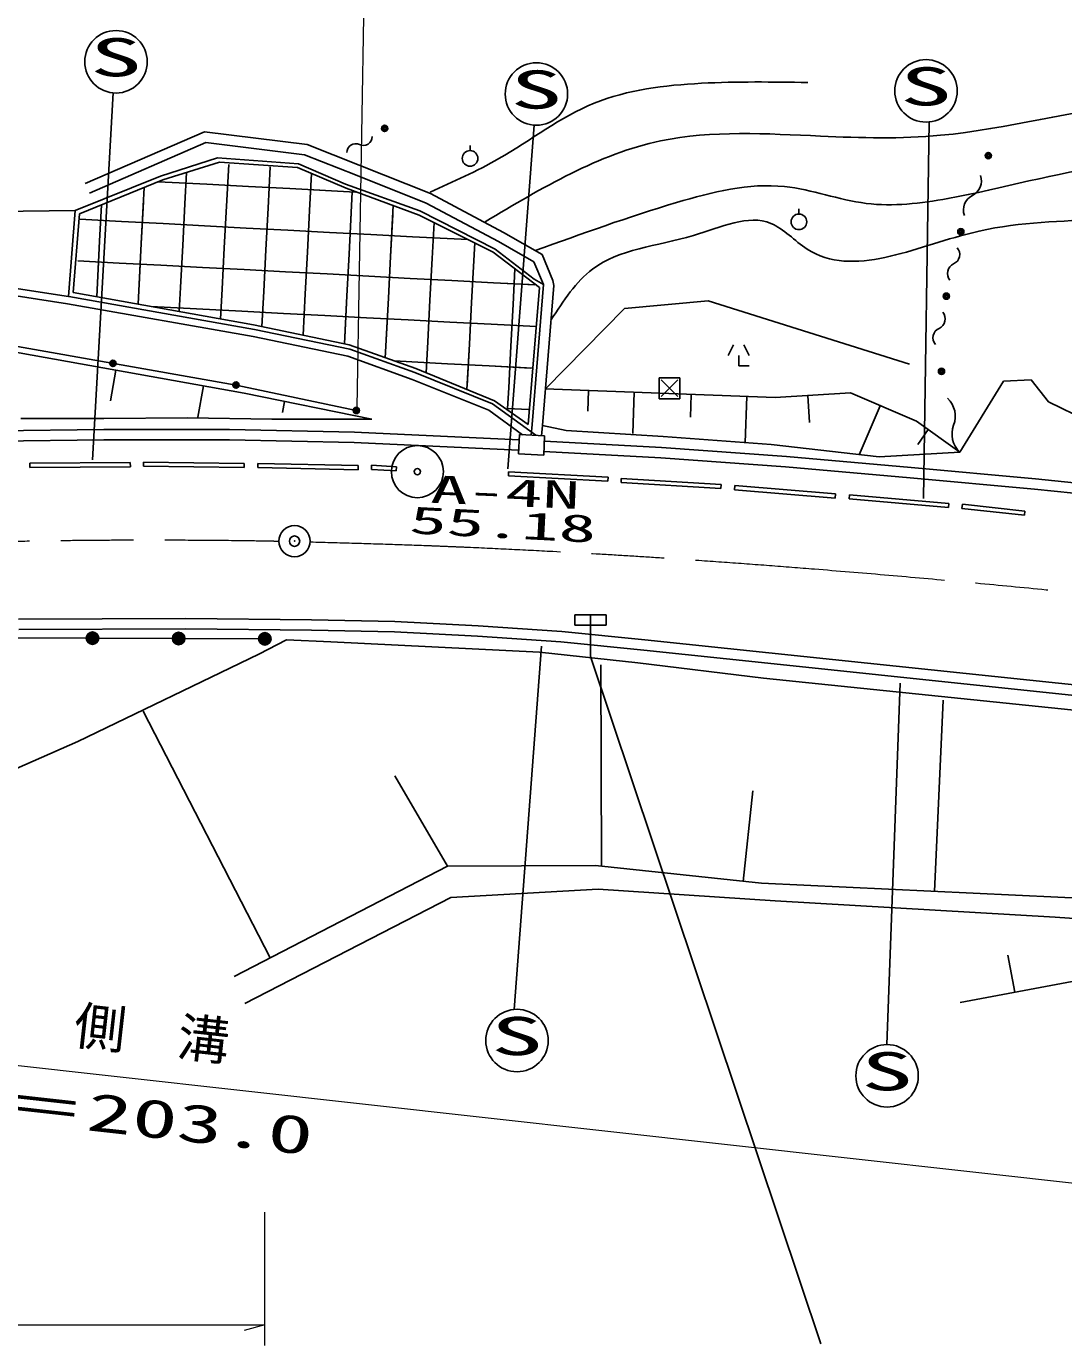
# Model space of a CAD drawing. Units: millimetres, scale not verified. Extents: x 40000 to 680000, y 20000 to 380000.
# Drawn here: x 459464 to 509302, y 254965 to 318310 of the extents above; entities that cross this region are included whole.
import ezdxf
from ezdxf.enums import TextEntityAlignment as Align

# ---------------------------------------------------------------- set-up
doc = ezdxf.new("R2010")
doc.units = ezdxf.units.MM
doc.header["$LTSCALE"] = 1000
doc.header["$PDMODE"] = 32
doc.header["$PDSIZE"] = 500
doc.linetypes.add('CHAIN', pattern=[18.5, 12, -1.5, 3.5, -1.5])
for name, color, linetype, lineweight in [('M-BGD', 7, 'Continuous', 25), ('M-BMK', 2, 'CHAIN', 13), ('M-BMK-ROW', 30, 'Continuous', 25), ('M-BMK-SRVR', 3, 'Continuous', 25), ('M-STR-HTXT', 7, 'Continuous', 13), ('M-STR-STRC', 7, 'Continuous', 25)]:
    doc.layers.add(name, color=color, linetype=linetype, lineweight=lineweight)
doc.styles.add('ＭＳ ゴシック', font='')
doc.styles.get('ＭＳ ゴシック').set_extended_font_data('MS Gothic')

msp = doc.modelspace()

# ---------------------------------------------------------------- linework, layer by layer
at = {"layer": 'M-BGD'}
for p, q in [((462292, 310761), (468019, 313242)), ((468019, 313242), (472953, 312637)), ((462490, 310303), (468093, 312729)), ((468093, 312729), (472828, 312149)), ((472953, 312637), (475462, 311640)), ((480784, 312597), (480784, 312347)), ((465907, 311110), (468651, 311996)), ((466013, 310942), (468746, 311787)), ((468651, 311996), (472544, 311713)), ((468746, 311787), (472497, 311538)), ((469185, 311677), (469080, 309679)), ((469185, 311677), (469080, 309679)), ((472544, 311713), (474792, 310734)), ((472828, 312149), (475277, 311176)), ((461816, 309467), (465907, 311110)), ((467162, 311297), (467083, 309784)), ((471182, 311572), (471077, 309575)), ((471182, 311572), (471077, 309575)), ((472497, 311538), (474832, 310545)), ((473168, 311252), (473075, 309470)), ((473168, 311252), (473075, 309470)), ((475277, 311176), (478670, 309824)), ((475462, 311640), (478880, 310279)), ((462014, 309302), (466013, 310942)), ((465122, 310577), (464981, 307891)), ((465796, 310853), (468134, 310730)), ((468134, 310730), (470131, 310626)), ((468134, 310730), (470131, 310626)), ((470131, 310626), (472128, 310521)), ((470131, 310626), (472128, 310521)), ((472128, 310521), (475275, 310356)), ((472128, 310521), (474126, 310416)), ((474792, 310734), (478362, 309449)), ((474832, 310545), (478334, 309253)), ((465086, 309889), (464981, 307891)), ((467083, 309784), (466978, 307787)), ((467083, 309784), (466978, 307787)), ((475124, 310364), (474967, 307368)), ((478670, 309824), (482153, 307981)), ((478880, 310279), (482395, 308419)), ((461816, 309467), (440541, 309252)), ((461494, 305333), (461816, 309467)), ((461715, 305527), (462014, 309302)), ((463075, 309738), (462984, 307996)), ((469080, 309679), (468975, 307682)), ((469080, 309679), (468975, 307682)), ((471077, 309575), (470973, 307577)), ((471077, 309575), (470973, 307577)), ((473075, 309470), (472970, 307473)), ((473075, 309470), (472970, 307473)), ((475072, 309365), (474967, 307368)), ((477093, 309711), (476964, 307263)), ((477069, 309261), (476964, 307263)), ((478334, 309253), (481887, 307464)), ((478362, 309449), (481982, 307610)), ((496585, 309551), (496585, 309301)), ((462037, 309047), (464035, 308942)), ((464035, 308942), (466032, 308838)), ((464035, 308942), (466032, 308838)), ((466032, 308838), (468029, 308733)), ((466032, 308838), (468029, 308733)), ((468029, 308733), (470026, 308628)), ((468029, 308733), (470026, 308628)), ((470026, 308628), (472024, 308524)), ((470026, 308628), (472024, 308524)), ((472024, 308524), (474021, 308419)), ((472024, 308524), (474021, 308419)), ((479052, 308891), (478962, 307159)), ((479052, 308891), (478962, 307159)), ((462984, 307996), (462844, 305326)), ((462984, 307996), (462879, 305999)), ((464981, 307891), (464828, 304974)), ((464981, 307891), (464876, 305894)), ((474021, 308419), (476018, 308314)), ((474021, 308419), (476018, 308314)), ((476018, 308314), (478015, 308210)), ((476018, 308314), (478015, 308210)), ((478015, 308210), (480013, 308105)), ((478015, 308210), (480684, 308070)), ((481004, 307909), (480854, 305057)), ((482153, 307981), (483851, 307005)), ((482395, 308419), (484247, 307354)), ((466978, 307787), (466812, 304621)), ((466978, 307787), (466873, 305789)), ((468975, 307682), (468871, 305685)), ((468975, 307682), (468871, 305685)), ((470973, 307577), (470868, 305580)), ((470973, 307577), (470868, 305580)), ((472970, 307473), (472865, 305475)), ((472970, 307473), (472865, 305475)), ((474967, 307368), (474862, 305371)), ((474967, 307368), (474862, 305371)), ((476964, 307263), (476860, 305266)), ((476964, 307263), (476860, 305266)), ((481887, 307464), (484122, 305775)), ((481982, 307610), (483868, 306173)), ((484247, 307354), (484766, 306104)), ((461933, 307050), (463930, 306945)), ((461933, 307050), (463930, 306945)), ((463930, 306945), (465927, 306840)), ((463930, 306945), (465927, 306840)), ((465927, 306840), (467924, 306736)), ((465927, 306840), (467924, 306736)), ((467924, 306736), (469922, 306631)), ((467924, 306736), (469922, 306631)), ((469922, 306631), (471919, 306526)), ((469922, 306631), (471919, 306526)), ((478962, 307159), (478857, 305161)), ((478962, 307159), (478857, 305161)), ((480959, 307054), (480854, 305057)), ((482941, 306667), (482852, 304952)), ((482941, 306667), (482852, 304952)), ((483851, 307005), (484304, 305912)), ((471919, 306526), (473916, 306422)), ((471919, 306526), (473916, 306422)), ((473916, 306422), (475913, 306317)), ((473916, 306422), (475913, 306317)), ((475913, 306317), (477911, 306212)), ((475913, 306317), (477911, 306212)), ((477911, 306212), (479908, 306108)), ((477911, 306212), (479908, 306108)), ((479908, 306108), (481905, 306003)), ((479908, 306108), (481905, 306003)), ((481905, 306003), (483963, 305895)), ((481905, 306003), (483902, 305898)), ((483868, 306173), (484304, 305912)), ((484766, 306104), (484802, 305873)), ((457670, 305568), (461440, 304987)), ((457724, 305914), (461494, 305333)), ((461501, 305332), (470425, 303756)), ((470385, 303986), (461715, 305527)), ((468871, 305685), (468796, 304269)), ((470868, 305580), (470780, 303903)), ((472865, 305475), (472761, 303478)), ((472865, 305475), (472761, 303478)), ((474862, 305371), (474742, 303068)), ((474862, 305371), (474758, 303374)), ((484122, 305775), (483576, 299192)), ((484304, 305912), (483769, 299190)), ((484802, 305873), (484267, 299151)), ((461440, 304987), (470359, 303413)), ((465453, 304862), (469817, 304634)), ((476860, 305266), (476710, 302401)), ((476860, 305266), (476755, 303269)), ((478857, 305161), (478752, 303164)), ((478857, 305161), (478752, 303164)), ((480854, 305057), (480750, 303059)), ((482852, 304952), (482747, 302955)), ((484407, 300904), (488210, 304764)), ((488210, 304764), (492230, 305130)), ((492230, 305130), (501893, 302089)), ((469817, 304634), (471814, 304529)), ((471814, 304529), (473812, 304424)), ((471814, 304529), (473812, 304424)), ((473812, 304424), (475809, 304320)), ((473812, 304424), (475809, 304320)), ((475809, 304320), (477806, 304215)), ((475809, 304320), (477806, 304215)), ((477806, 304215), (479803, 304110)), ((477806, 304215), (479803, 304110)), ((479803, 304110), (481801, 304006)), ((474981, 303018), (470385, 303986)), ((470425, 303756), (475012, 302805)), ((481801, 304006), (483966, 303892)), ((457201, 302968), (469924, 300706)), ((457705, 303167), (469537, 301085)), ((470359, 303413), (474916, 302467)), ((478185, 301875), (474981, 303018)), ((475012, 302805), (478131, 301684)), ((478752, 303164), (478674, 301675)), ((480750, 303059), (480635, 300876)), ((480750, 303059), (480645, 301062)), ((482747, 302955), (482642, 300958)), ((482747, 302955), (482642, 300958)), ((493441, 303013), (493191, 302513)), ((493941, 303013), (494191, 302513)), ((474916, 302467), (478007, 301356)), ((477141, 302247), (479699, 302113)), ((493691, 302513), (493691, 302013)), ((463500, 300336), (463760, 301802)), ((478131, 301684), (481857, 300194)), ((481961, 300335), (478185, 301875)), ((479699, 302113), (481696, 302009)), ((479699, 302113), (481696, 302009)), ((481696, 302009), (483800, 301898)), ((481696, 302009), (483693, 301904)), ((493691, 302013), (494191, 302013)), ((467702, 299545), (467970, 301053)), ((469537, 301085), (475314, 299868)), ((478007, 301356), (481687, 299885)), ((482642, 300958), (482584, 299957)), ((484378, 300905), (495436, 300485)), ((504308, 297870), (506412, 301274)), ((506412, 301274), (507737, 301331)), ((507737, 301331), (508572, 300287)), ((469924, 300706), (476059, 299446)), ((471765, 299778), (471874, 300305)), ((483576, 299192), (481961, 300335)), ((486434, 299838), (486471, 300826)), ((488600, 298768), (488675, 300742)), ((491372, 299542), (491414, 300638)), ((494003, 298330), (494087, 300537)), ((495436, 300485), (499054, 300714)), ((497085, 299297), (497004, 300584)), ((499054, 300714), (502233, 299355)), ((508572, 300287), (510417, 299385)), ((481687, 299885), (483302, 298705)), ((481857, 300194), (483936, 298675)), ((482588, 299957), (483588, 299907)), ((499484, 297737), (500493, 300098)), ((459200, 299489), (463181, 299482)), ((463181, 299482), (467214, 299521)), ((467214, 299521), (471253, 299450)), ((471253, 299450), (476059, 299446)), ((483769, 299190), (483715, 298685)), ((484266, 299137), (484215, 298661)), ((485396, 298909), (484267, 299151)), ((502233, 299355), (504308, 297870)), ((457140, 298882), (463181, 298960)), ((457151, 298382), (463184, 298460)), ((463181, 298960), (469226, 298954)), ((463184, 298460), (469221, 298454)), ((469221, 298454), (475219, 298325)), ((469226, 298954), (475236, 298825)), ((475236, 298825), (483140, 298463)), ((483108, 297779), (483152, 298712)), ((483152, 298712), (484367, 298654)), ((484367, 298654), (484322, 297721)), ((484355, 298396), (489987, 298091)), ((490065, 298621), (485396, 298909)), ((495256, 298228), (490065, 298621)), ((502295, 298239), (502801, 298948)), ((475219, 298325), (483116, 297963)), ((484322, 297721), (483108, 297779)), ((484331, 297897), (489956, 297592)), ((489987, 298091), (495983, 297665)), ((500444, 297638), (495256, 298228)), ((504308, 297870), (500444, 297638)), ((459625, 297334), (464458, 297369)), ((459627, 297134), (459625, 297334)), ((464460, 297169), (459627, 297134)), ((464458, 297369), (464460, 297169)), ((465086, 297187), (465089, 297387)), ((469925, 297124), (465086, 297187)), ((465089, 297387), (469928, 297324)), ((469928, 297324), (469925, 297124)), ((470586, 297125), (470591, 297325)), ((475403, 297020), (470586, 297125)), ((470591, 297325), (475407, 297220)), ((475407, 297220), (475403, 297020)), ((476039, 297039), (476051, 297239)), ((476051, 297239), (477246, 297166)), ((477246, 297166), (477234, 296967)), ((489956, 297592), (495943, 297166)), ((495943, 297166), (501924, 296629)), ((495983, 297665), (501969, 297127)), ((501969, 297127), (507952, 296582)), ((477234, 296967), (476039, 297039)), ((482634, 296923), (482624, 296723)), ((482624, 296723), (487400, 296466)), ((487411, 296665), (482634, 296923)), ((487400, 296466), (487411, 296665)), ((488050, 296605), (488038, 296406)), ((492842, 296320), (488050, 296605)), ((501924, 296629), (507904, 296084)), ((507952, 296582), (511975, 296167)), ((488038, 296406), (492830, 296120)), ((492830, 296120), (492842, 296320)), ((493504, 296263), (493487, 296063)), ((493487, 296063), (498323, 295661)), ((498340, 295860), (493504, 296263)), ((498323, 295661), (498340, 295860)), ((507904, 296084), (511923, 295670)), ((499009, 295817), (498992, 295617)), ((498992, 295617), (503776, 295208)), ((503793, 295407), (499009, 295817)), ((503776, 295208), (503793, 295407)), ((504437, 295365), (504415, 295166)), ((507441, 295034), (504437, 295365)), ((504415, 295166), (507420, 294835)), ((507420, 294835), (507441, 295034)), ((459093, 289843), (467134, 289880)), ((467134, 289880), (473169, 289822)), ((473169, 289822), (477171, 289731)), ((481172, 289526), (477171, 289731)), ((485187, 289249), (481172, 289526)), ((485815, 290059), (485815, 289559)), ((485815, 290059), (487315, 290059)), ((485815, 289559), (487315, 289559)), ((486565, 290059), (486565, 288059)), ((487315, 290059), (487315, 289559)), ((470921, 288904), (458498, 288949)), ((459102, 289343), (467133, 289380)), ((467133, 289380), (473161, 289322)), ((473161, 289322), (477160, 289232)), ((481142, 289027), (477146, 289232)), ((485145, 288751), (481142, 289027)), ((489180, 288857), (485187, 289249)), ((495140, 288234), (489180, 288857)), ((470633, 288163), (471969, 288848)), ((471969, 288848), (474094, 288759)), ((474094, 288759), (484118, 288259)), ((484118, 288259), (488848, 287754)), ((489130, 288359), (485145, 288751)), ((495088, 287737), (489130, 288359)), ((521038, 285503), (495140, 288234)), ((461936, 283978), (470633, 288163)), ((487060, 287653), (487099, 278012)), ((488848, 287754), (494878, 287020)), ((520950, 285010), (495088, 287737)), ((494878, 287020), (520817, 284349)), ((503516, 285956), (503090, 276778)), ((465079, 285432), (471184, 273589)), ((446125, 277026), (461936, 283978)), ((479706, 277983), (477173, 282329)), ((494366, 281603), (493905, 277258)), ((469443, 272692), (479706, 277983)), ((479706, 277983), (486806, 278011)), ((486806, 278011), (494792, 277163)), ((479856, 276486), (486934, 276882)), ((486934, 276882), (495440, 276326)), ((494792, 277163), (509018, 276502)), ((469963, 271388), (479856, 276486)), ((495440, 276326), (508898, 275530)), ((509018, 276502), (521348, 275916)), ((508898, 275530), (521691, 274722)), ((504338, 271437), (521691, 274722)), ((506614, 273721), (506953, 271932))]:
    msp.add_line(p, q, dxfattribs=at)
for centre, radius in [((476676, 313410), 150), ((476676, 313410), 100), ((476676, 313410), 50), ((480784, 311972), 375), ((505684, 312108), 150), ((505684, 312108), 100), ((505684, 312108), 50), ((496585, 308926), 375), ((504362, 308455), 150), ((504362, 308455), 100), ((504362, 308455), 50), ((503667, 305358), 150), ((503667, 305358), 100), ((503667, 305358), 50), ((463621, 302126), 150), ((463621, 302126), 100), ((463621, 302126), 50), ((503436, 301744), 150), ((503436, 301744), 100), ((503436, 301744), 50), ((469537, 301085), 150), ((469537, 301085), 100), ((469537, 301085), 50), ((475314, 299868), 150), ((475314, 299868), 100), ((475314, 299868), 50), ((462639, 288934), 300), ((462639, 288934), 264), ((462639, 288934), 228), ((462639, 288934), 192), ((462639, 288934), 156), ((462639, 288934), 120), ((462639, 288934), 84), ((462639, 288934), 48), ((462639, 288934), 12), ((466780, 288919), 300), ((466780, 288919), 264), ((466780, 288919), 228), ((466780, 288919), 192), ((466780, 288919), 156), ((466780, 288919), 120), ((466780, 288919), 84), ((466780, 288919), 48), ((466780, 288919), 12), ((470921, 288904), 300), ((470921, 288904), 264), ((470921, 288904), 228), ((470921, 288904), 192), ((470921, 288904), 156), ((470921, 288904), 120), ((470921, 288904), 84), ((470921, 288904), 48), ((470921, 288904), 12)]:
    msp.add_circle(centre, radius, dxfattribs=at)
for centre, radius, start, end in [((475651, 313015), 422, 244.41829, 0.98401), ((475287, 312254), 422, 64.41829, 180.98401), ((504583, 310879), 767, 295.9216, 20.57653), ((505254, 309499), 767, 115.9216, 200.57653), ((503815, 307358), 494, 293.84758, 40.84943), ((504214, 306455), 494, 113.84758, 220.84943), ((503119, 304260), 494, 293.84758, 40.84943), ((503519, 303358), 494, 113.84758, 220.84943), ((502902, 299589), 1195, 339.05321, 46.32299), ((505133, 298734), 1195, 159.05321, 226.32299)]:
    msp.add_arc(centre, radius, start, end, dxfattribs=at)
for points, knots in [([(478863, 310349), (479983, 310850), (481103, 311352), (482170, 311964), (483704, 312845), (485129, 313956), (486745, 314617), (488346, 315272), (490134, 315486), (491897, 315578), (493617, 315668), (495314, 315642), (497010, 315617)], [0, 0, 0, 0, 1, 1, 1, 2, 2, 2, 3, 3, 3, 4, 4, 4, 4]), ([(526115, 311234), (524480, 312054), (522846, 312874), (521117, 313464), (518532, 314345), (515737, 314710), (513004, 314540), (509758, 314338), (506601, 313379), (503393, 313079), (501490, 312901), (499569, 312955), (497626, 313041), (495033, 313156), (492400, 313328), (489936, 312810), (486966, 312185), (484241, 310556), (481516, 308927)], [0, 0, 0, 0, 1, 1, 1, 2, 2, 2, 3, 3, 3, 4, 4, 4, 5, 5, 5, 6, 6, 6, 6]), ([(483917, 307544), (486145, 308351), (488373, 309158), (490705, 309850), (492412, 310356), (494175, 310800), (495895, 310619), (497208, 310480), (498497, 309978), (499817, 309811), (501113, 309648), (502439, 309808), (503739, 310042), (506373, 310516), (508897, 311295), (511543, 311618), (514520, 311982), (517650, 311770), (520463, 310811), (523428, 309800), (526040, 307960), (528652, 306120)], [0, 0, 0, 0, 1, 1, 1, 2, 2, 2, 3, 3, 3, 4, 4, 4, 5, 5, 5, 6, 6, 6, 7, 7, 7, 7]), ([(484670, 304210), (485273, 305135), (485875, 306061), (486668, 306658), (487949, 307625), (489726, 307736), (491512, 308273), (492833, 308670), (494159, 309300), (495242, 308850), (495851, 308597), (496384, 308002), (496972, 307620), (499166, 306192), (502138, 307713), (504854, 308389), (506910, 308900), (508820, 308927), (510813, 309042), (513894, 309220), (517175, 309609), (520079, 308812), (522936, 308027), (525429, 306093), (527922, 304159)], [0, 0, 0, 0, 1, 1, 1, 2, 2, 2, 3, 3, 3, 4, 4, 4, 5, 5, 5, 6, 6, 6, 7, 7, 7, 8, 8, 8, 8])]:
    msp.add_open_spline(points, degree=3, knots=knots, dxfattribs=at)
at = {"layer": 'M-BMK'}
for points, knots in [([(374634, 281594), (376501, 282020), (378369, 282446), (380238, 282865), (382107, 283284), (383977, 283696), (385849, 284104), (387720, 284511), (389593, 284914), (391468, 285305), (392175, 285453), (392883, 285599), (393591, 285744), (394300, 285888), (395008, 286032), (395717, 286174), (396426, 286317), (397135, 286458), (397844, 286597), (402259, 287466), (406685, 288285), (411123, 289028), (417704, 290130), (424313, 291066), (430946, 291793), (437563, 292519), (444204, 293037), (450854, 293335), (455294, 293534), (459739, 293634), (464183, 293651), (464923, 293653), (465664, 293654), (466405, 293651), (467146, 293649), (467886, 293644), (468627, 293637), (469368, 293631), (470109, 293623), (470849, 293609), (470940, 293608), (471032, 293606), (471123, 293604), (471184, 293603), (471245, 293602), (471306, 293601), (471316, 293600), (471326, 293600), (471336, 293600), (471346, 293600), (471356, 293600), (471366, 293599), (471377, 293599), (471387, 293599), (471397, 293599), (471418, 293598), (471438, 293598), (471459, 293598), (471479, 293597), (471500, 293597), (471521, 293596), (471541, 293596), (471562, 293595), (471583, 293595)], [0, 0, 0, 0, 1, 1, 1, 2, 2, 2, 3, 3, 3, 4, 4, 4, 5, 5, 5, 6, 6, 6, 7, 7, 7, 8, 8, 8, 9, 9, 9, 10, 10, 10, 11, 11, 11, 12, 12, 12, 13, 13, 13, 14, 14, 14, 15, 15, 15, 16, 16, 16, 17, 17, 17, 18, 18, 18, 19, 19, 19, 20, 20, 20, 21, 21, 21, 21]), ([(473134, 293558), (473750, 293541), (474366, 293524), (474981, 293506), (475597, 293488), (476213, 293469), (476829, 293449), (477444, 293429), (478060, 293408), (478676, 293385), (478884, 293377), (479092, 293369), (479300, 293360), (479508, 293352), (479716, 293344), (479924, 293335), (480132, 293327), (480339, 293318), (480547, 293309), (481951, 293248), (483355, 293179), (484758, 293104), (486784, 292996), (488811, 292876), (490835, 292739), (491557, 292690), (492278, 292639), (493000, 292587), (493721, 292535), (494442, 292482), (495163, 292427), (495884, 292373), (496605, 292316), (497326, 292259), (501813, 291901), (506296, 291490), (510773, 291027), (517404, 290340), (524023, 289539), (530641, 288735), (537223, 287936), (543804, 287134), (550385, 286332)], [0, 0, 0, 0, 1, 1, 1, 2, 2, 2, 3, 3, 3, 4, 4, 4, 5, 5, 5, 6, 6, 6, 7, 7, 7, 8, 8, 8, 9, 9, 9, 10, 10, 10, 11, 11, 11, 12, 12, 12, 13, 13, 13, 14, 14, 14, 14])]:
    msp.add_open_spline(points, degree=3, knots=knots, dxfattribs=at)
at = {"layer": 'M-BMK-ROW'}
for p, q in [((490867, 301431), (489867, 301431)), ((489867, 301431), (489867, 300431)), ((490767, 301331), (489967, 300531)), ((489967, 301331), (490767, 300531)), ((490867, 300431), (490867, 301431)), ((489867, 300431), (490867, 300431))]:
    msp.add_line(p, q, dxfattribs=at)
at = {"layer": 'M-BMK-SRVR'}
for centre, radius in [((478252, 296930), 1250), ((478252, 296930), 150), ((472349, 293592), 750)]:
    msp.add_circle(centre, radius, dxfattribs=at)
msp.add_point((472349, 293592), dxfattribs=at)
at = {"layer": 'M-STR-HTXT'}
for p, q in [((475362, 300010), (475756, 323648)), ((453214, 269075), (567926, 256292)), ((470921, 254965), (470921, 261379)), ((408750, 255965), (470921, 255965)), ((470921, 255965), (469921, 255685))]:
    msp.add_line(p, q, dxfattribs=at)
at = {"layer": 'M-STR-STRC'}
for p, q in [((462639, 297490), (463633, 315118)), ((482594, 297059), (483865, 313566)), ((502567, 295640), (502835, 313732)), ((484208, 288545), (482900, 271108)), ((486565, 288059), (497637, 255051)), ((501442, 286769), (500811, 269420))]:
    msp.add_line(p, q, dxfattribs=at)
for centre in [(463773, 316611), (483971, 315062), (502691, 315213), (483038, 269614), (500820, 267920)]:
    msp.add_circle(centre, 1500, dxfattribs=at)

# ---------------------------------------------------------------- texts
at = {"layer": 'M-BMK-SRVR', "style": 'ＭＳ ゴシック', "width": 2}
for s, rotation, p in [('A-4N', 357.574, (478839, 295044)), ('55.18', 357.092, (477823, 293574))]:
    msp.add_text(s, height=1320, rotation=rotation, dxfattribs=at).set_placement(p, align=Align.BOTTOM_LEFT)
at = {"layer": 'M-STR-HTXT', "style": 'ＭＳ ゴシック'}
msp.add_text('側\u3000溝', height=1833, rotation=353.642, dxfattribs=at).set_placement((461609, 268919), align=Align.BOTTOM_LEFT)
at = {"layer": 'M-STR-HTXT', "style": 'ＭＳ ゴシック', "width": 1.75}
msp.add_text('L＝203.0', height=1833, rotation=353.641, dxfattribs=at).set_placement((455712, 265493), align=Align.BOTTOM_LEFT)
at = {"layer": 'M-STR-STRC', "style": 'ＭＳ ゴシック', "width": 2}
for p in [(462523, 315361), (482721, 313812), (501441, 313963), (481788, 268364), (499570, 266670)]:
    msp.add_text('S', height=1833, dxfattribs=at).set_placement(p, align=Align.BOTTOM_LEFT)

doc.saveas('drawing.dxf')
